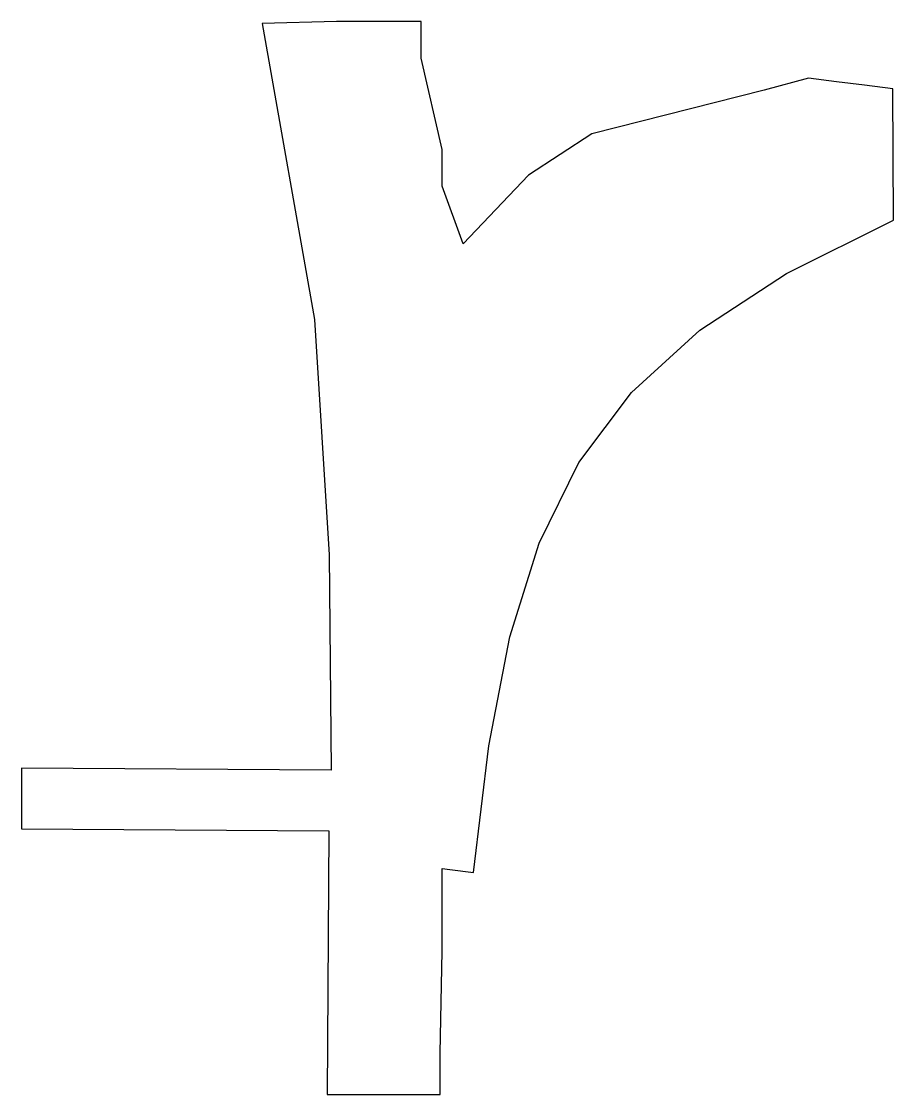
# Model space of a CAD drawing. Extents: x -53 to 65, y -51 to 95.
import ezdxf

# ---------------------------------------------------------------- set-up
doc = ezdxf.new("R2010")
doc.units = 0

msp = doc.modelspace()

# ---------------------------------------------------------------- linework, layer by layer
at = {"layer": 'Layer 1', "color": 4}
for p, q in [((-10.409139, 95.065123), (-20.525042, 94.782901)), ((-6.555042, 95.065123), (-10.409139, 95.065123)), ((-2.709764, 95.065123), (-6.555042, 95.065123)), ((1.144333, 95.065123), (-2.709764, 95.065123)), ((1.144333, 90.055679), (1.144333, 95.065123)), ((-20.525042, 94.782901), (-13.396736, 54.438819)), ((3.995208, 77.625139), (1.144333, 90.055679)), ((53.906149, 87.337317), (47.838371, 85.679262)), ((57.724969, 86.852248), (53.906149, 87.337317)), ((61.543788, 86.367178), (57.724969, 86.852248)), ((65.362607, 85.882109), (61.543788, 86.367178)), ((47.838371, 85.679262), (24.385764, 79.750625)), ((65.47726, 68.005095), (65.362607, 85.882109)), ((24.385764, 79.750625), (15.760347, 74.097361)), ((3.995208, 72.615694), (3.995208, 77.625139)), ((15.760347, 74.097361), (6.843442, 64.746331)), ((6.843442, 64.746331), (3.995208, 72.615694)), ((50.885906, 60.715117), (65.47726, 68.005095)), ((39.103009, 52.995829), (50.885906, 60.715117)), ((-13.396736, 54.438819), (-11.403542, 22.371319)), ((29.786837, 44.515144), (39.103009, 52.995829)), ((22.595655, 34.940978), (29.786837, 44.515144)), ((17.187731, 23.941248), (22.595655, 34.940978)), ((13.221333, 11.183875), (17.187731, 23.941248)), ((-11.403542, 22.371319), (-11.118454, -6.974726)), ((10.354727, -3.663243), (13.221333, 11.183875)), ((8.246181, -20.932167), (10.354727, -3.663243)), ((-11.118454, -6.974726), (-53.30781, -6.689653)), ((-53.30781, -6.689653), (-53.30781, -14.949677)), ((-53.30781, -14.949677), (-11.438819, -15.234778)), ((-11.438819, -15.234778), (-11.685764, -51.182861)), ((3.995208, -26.020972), (3.995208, -20.394167)), ((3.995208, -20.394167), (5.053542, -20.526472)), ((5.053542, -20.526472), (6.120694, -20.65875)), ((6.120694, -20.65875), (7.179028, -20.799861)), ((7.179028, -20.799861), (8.246181, -20.932167)), ((3.995208, -31.656583), (3.995208, -26.020972)), ((3.712986, -45.556028), (3.995208, -31.656583)), ((3.712986, -51.182861), (3.712986, -45.556028)), ((-11.685764, -51.182861), (-7.840486, -51.182861)), ((-7.840486, -51.182861), (-3.986389, -51.182861)), ((-3.986389, -51.182861), (-0.141111, -51.182861)), ((-0.141111, -51.182861), (3.712986, -51.182861))]:
    msp.add_line(p, q, dxfattribs=at)

doc.saveas('drawing.dxf')
